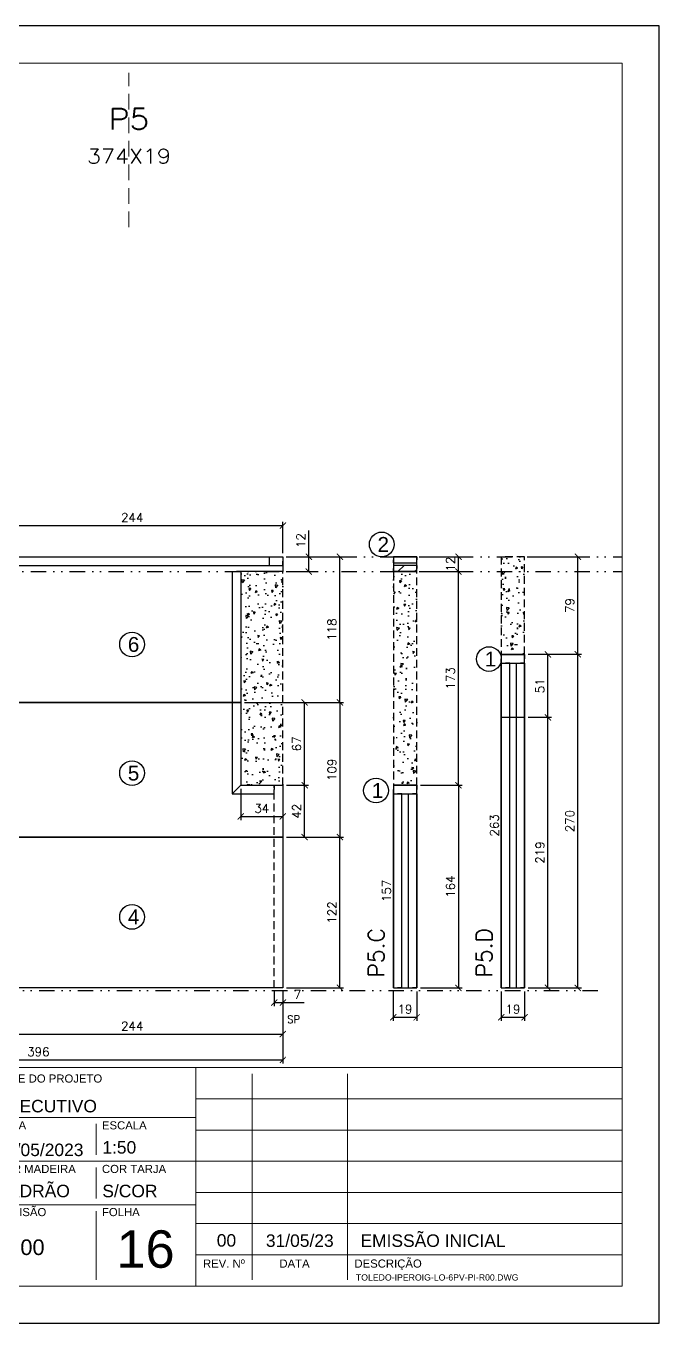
# Model space of a CAD drawing. Extents: x -23436 to 4767, y -4131 to 9755.
# Drawn here: x -19704 to -19191, y 4082 to 5132 of the extents above; entities that cross this region are included whole.
import ezdxf
from ezdxf.enums import TextEntityAlignment as Align

# ---------------------------------------------------------------- set-up
doc = ezdxf.new("R2010")
doc.units = 0
doc.header["$PDMODE"] = 2
doc.header["$PDSIZE"] = 10
doc.linetypes.add('DIVIDE2', pattern=[0.625, 0.25, -0.125, 0, -0.125, 0, -0.125])
doc.linetypes.add('HIDDEN', pattern=[9.525, 6.35, -3.175])
doc.layers.get('0').update_dxf_attribs({"lineweight": 13})
doc.layers.get('Defpoints').update_dxf_attribs({"lineweight": 13})
for name, color, linetype in [('Concreto', 250, 'HIDDEN'), ('Cota', 4, 'Continuous'), ('Cota Sarrafo', 180, 'Continuous'), ('MB Logo', 254, 'Continuous'), ('Nível', 160, 'Continuous'), ('Painéis', 30, 'Continuous'), ('Reaproveitamento', 252, 'Continuous'), ('Romaneio', 10, 'Continuous'), ('Sarr 7x7', 104, 'Continuous'), ('Sarrafo de Pressão', 42, 'HIDDEN'), ('Texto de Titulo', 7, 'Continuous'), ('Texto Qtd Sarr', 242, 'Continuous')]:
    doc.layers.add(name, color=color, linetype=linetype)
for name, color, linetype, lineweight in [('cotas', 4, 'Continuous', 13), ('FOLHA MB', 7, 'Continuous', 13), ('N° FOLHA', 5, 'Continuous', 13), ('Texto Seção', 7, 'Continuous', 15)]:
    doc.layers.add(name, color=color, linetype=linetype, lineweight=lineweight)
doc.layers.add('Laje_Perimetro', color=7, linetype='Continuous', plot=False)
doc.styles.add('ARIAL', font='arial.ttf', dxfattribs={"oblique": 15, "height": 25})
doc.styles.add('MB_C01', font='arial.ttf', dxfattribs={"height": 1.3})
doc.styles.add('MB_C02', font='arial.ttf', dxfattribs={"height": 2})
doc.styles.add('MB_C03', font='arial.ttf', dxfattribs={"height": 2.5})
doc.styles.add('MB_C04', font='arial.ttf', dxfattribs={"height": 6})
doc.styles.add('REGUA-120', font='ROMANS.shx', dxfattribs={"height": 15})
doc.styles.add('ROMANS', font='romans.shx')
doc.dimstyles.new('Cota Paínel', dxfattribs={"dimtxt": 7, "dimasz": 5, "dimexe": 3, "dimexo": 3, "dimgap": 3, "dimtad": 1, "dimdec": 1, "dimzin": 12, "dimdsep": 46, "dimtxsty": 'ROMANS', "dimblk": 'ARCHTICK', "dimcen": 0, "dimclrd": 4, "dimclre": 4, "dimclrt": 1, "dimadec": 1, "dimazin": 3, "dimtfac": 1, "dimtdec": 1, "dimtmove": 0, "dimatfit": 3, "dimldrblk": 'OBLIQUE', "dimfxl": 0, "dimtolj": 1, "dimtzin": 12, "dimarcsym": 0})
doc.dimstyles.new('PAINEL', dxfattribs={"dimtxt": 7, "dimasz": 5, "dimexe": 3, "dimexo": 3, "dimgap": 3, "dimtad": 1, "dimdec": 1, "dimzin": 12, "dimdsep": 46, "dimtxsty": 'ROMANS', "dimblk": 'ARCHTICK', "dimcen": 0, "dimclrd": 4, "dimclre": 4, "dimclrt": 1, "dimadec": 1, "dimazin": 3, "dimtfac": 1, "dimtdec": 1, "dimtmove": 0, "dimatfit": 3, "dimldrblk": 'OBLIQUE', "dimfxl": 0, "dimtolj": 1, "dimtzin": 12, "dimarcsym": 0})
doc.dimstyles.new('projeto2', dxfattribs={"dimtxt": 7, "dimasz": 5, "dimexe": 1.25, "dimexo": 2.5, "dimgap": 2, "dimtad": 1, "dimdec": 1, "dimdsep": 46, "dimtxsty": 'ROMANS', "dimblk": 'OBLIQUE', "dimcen": 10, "dimdle": 1, "dimse1": 1, "dimse2": 1, "dimsd1": 1, "dimsd2": 1, "dimclrd": 256, "dimclre": 256, "dimclrt": 1, "dimadec": 0, "dimazin": 0, "dimtfac": 1, "dimtdec": 1, "dimtmove": 0, "dimatfit": 3, "dimldrblk": 'OBLIQUE', "dimfxl": 0, "dimlwd": -1, "dimlwe": -1, "dimarcsym": 0})

# ---------------------------------------------------------------- blocks, each defined once
blk = doc.blocks.new('A$C169d8357')
at = {"layer": 'FOLHA MB', "color": 1}
for p, q in [((1109.8, 356.7), (70, 356.7)), ((1109.8, 356.7), (1109.8, 179.9)), ((1455, 356.7), (1109.8, 356.7)), ((1155.3, 185), (1155.3, 351.7)), ((1232.6, 351.7), (1232.6, 185)), ((1455, 331.5), (1109.8, 331.5)), ((1109.8, 316.3), (948.2, 316.3)), ((1029, 311.3), (1029, 286)), ((1455, 306.2), (1109.8, 306.2)), ((1109.8, 281), (948.2, 281)), ((1029, 275.9), (1029, 250.7)), ((1455, 281), (1109.8, 281)), ((1455, 255.7), (1109.8, 255.7)), ((1109.8, 245.6), (948.2, 245.6)), ((1029, 240.6), (1029, 185)), ((1455, 230.4), (1109.8, 230.4)), ((1455, 205.2), (1109.8, 205.2))]:
    blk.add_line(p, q, dxfattribs=at)
for points in [[(0, 1199.9), (0, 149.9), (1485, 149.9), (1485, 1199.9)], [(70, 1169.9), (70, 179.9), (1455, 179.9), (1455, 1169.9)]]:
    blk.add_lwpolyline(points, close=True, dxfattribs=at)
at = {"layer": 'FOLHA MB', "color": 6, "style": 'MB_C01'}
for s, height, p in [('FASE DO PROJETO', 6.566, (947.8, 344.6)), ('DATA', 6.57, (947.8, 306.7)), ('ESCALA', 6.57, (1033.7, 306.7)), ('COR MADEIRA', 6.566, (947.8, 271.4)), ('COR TARJA', 6.57, (1033.7, 271.4)), ('REVISÃO', 6.57, (947.8, 236.5)), ('FOLHA', 6.57, (1033.7, 236.5))]:
    blk.add_text(s, height=height, dxfattribs=at).set_placement(p)
at = {"layer": 'FOLHA MB', "color": 5}
for s, height, style, p in [('EXECUTIVO', 10.1, 'MB_C02', (948.1, 320.5)), ('31/05/2023', 10.1, 'MB_C02', (948.1, 285.1)), ('1:50', 10.1, 'MB_C02', (1034, 287.1)), ('PADRÃO', 10.1, 'MB_C02', (948.1, 251.8)), ('S/COR', 10.1, 'MB_C02', (1034, 251.8)), ('00', 10.1, 'MB_C02', (1126.7, 211.8)), ('31/05/23', 10.1, 'MB_C02', (1166.5, 211.6)), ('EMISSÃO INICIAL', 10.102, 'MB_C02', (1243.1, 211.6)), ('00', 12.63, 'MB_C03', (967.6, 205))]:
    blk.add_text(s, height=height, dxfattribs=dict(at, style=style)).set_placement(p)
at = {"layer": 'FOLHA MB', "color": 6, "style": 'MB_C01'}
for s, p in [('REV. Nº', (1132.5, 198.1)), ('DATA', (1189.7, 198.1)), ('DESCRIÇÃO', (1265.5, 198.1))]:
    blk.add_text(s, height=6.57, dxfattribs=at).set_placement(p, align=Align.MIDDLE_CENTER)
at = {"layer": 'FOLHA MB', "insert": (1239.4, 189.4), "char_height": 5.051, "width": 210.818, "attachment_point": 1, "style": 'MB_C04'}
blk.add_mtext('TOLEDO-IPEROIG-LO-6PV-PI-R00.DWG', dxfattribs=at)
blk = doc.blocks.new('titulo1')
at = {"layer": 'Defpoints', "color": 252, "linetype": 'HIDDEN', "ltscale": 2}
blk.add_line((0, 0), (0, 125), dxfattribs=at)
at = {"layer": 'Defpoints', "style": 'ROMANS', "oblique": 15}
blk.add_attdef('FOLHA', text='', height=10, dxfattribs=at).set_placement((0, 15.6), align=Align.MIDDLE_CENTER)
at = {"layer": 'Texto Qtd Sarr', "color": 3, "style": 'ROMANS', "oblique": 15}
for tag, height, p in [('TITULO', 17, (0, 71.4)), ('SEÇÃO', 12, (0, 41.5))]:
    blk.add_attdef(tag, text='', height=height, dxfattribs=at).set_placement(p, align=Align.MIDDLE_CENTER)
blk = doc.blocks.new('_ArchTick')
at = {"color": 0, "linetype": 'ByBlock', "const_width": 0.15}
blk.add_lwpolyline([(-0.5, -0.5), (0.5, 0.5)], dxfattribs=at)
blk = doc.blocks.new('*D1761')
at = {"layer": 'Cota', "color": 4, "lineweight": -2, "transparency": 16777216}
for p, q in [((-19740.2, 4350.6), (-19740.2, 4313.1)), ((-19496.2, 4350.6), (-19496.2, 4313.1)), ((-19740.2, 4316.1), (-19496.2, 4316.1))]:
    blk.add_line(p, q, dxfattribs=at)
at = {"layer": 'Defpoints', "color": 0, "transparency": 16777216}
for p in [(-19740.2, 4353.6), (-19496.2, 4353.6), (-19496.2, 4316.1)]:
    blk.add_point(p, dxfattribs=at)
at = {"layer": 'Cota', "color": 4, "lineweight": -2, "transparency": 16777216, "xscale": 5, "yscale": 5, "zscale": 5, "rotation": 180}
blk.add_blockref('_ArchTick', (-19740.2, 4316.1), dxfattribs=at)
at = {"layer": 'Cota', "color": 4, "lineweight": -2, "transparency": 16777216, "xscale": 5, "yscale": 5, "zscale": 5}
blk.add_blockref('_ArchTick', (-19496.2, 4316.1), dxfattribs=at)
at = {"layer": 'Cota', "color": 1, "transparency": 16777216, "insert": (-19618.2, 4322.6), "char_height": 7, "attachment_point": 5, "style": 'ROMANS'}
blk.add_mtext('\\A1;244', dxfattribs=at)
blk = doc.blocks.new('_OBLIQUE')
at = {"color": 0, "linetype": 'ByBlock', "lineweight": -2}
for p, q in [((0, 0), (-1, 0)), ((-0.5, -0.5), (0.5, 0.5))]:
    blk.add_line(p, q, dxfattribs=at)
blk = doc.blocks.new('*D1762')
at = {"layer": 'Cota', "color": 4, "lineweight": -2, "transparency": 16777216}
for p, q in [((-19493.2, 4475.6), (-19446.9, 4475.6)), ((-19449.9, 4353.6), (-19449.9, 4475.6)), ((-19493.2, 4353.6), (-19446.9, 4353.6))]:
    blk.add_line(p, q, dxfattribs=at)
at = {"layer": 'Defpoints', "color": 0, "transparency": 16777216}
for p in [(-19496.2, 4475.6), (-19449.9, 4475.6), (-19496.2, 4353.6)]:
    blk.add_point(p, dxfattribs=at)
at = {"layer": 'Cota', "color": 4, "lineweight": -2, "transparency": 16777216, "xscale": 5, "yscale": 5, "zscale": 5}
for p, rotation in [((-19449.9, 4475.6), 90), ((-19449.9, 4353.6), 270)]:
    blk.add_blockref('_ArchTick', p, dxfattribs=dict(at, rotation=rotation))
at = {"layer": 'Cota', "color": 1, "transparency": 16777216, "insert": (-19456.4, 4414.6), "char_height": 7, "attachment_point": 5, "rotation": 90, "style": 'ROMANS'}
blk.add_mtext('\\A1;122', dxfattribs=at)
blk = doc.blocks.new('*D1764')
at = {"layer": 'Cota', "color": 4, "lineweight": -2, "transparency": 16777216}
for p, q in [((-19892.2, 4350.6), (-19892.2, 4292.3)), ((-19496.2, 4350.6), (-19496.2, 4292.3)), ((-19892.2, 4295.3), (-19496.2, 4295.3))]:
    blk.add_line(p, q, dxfattribs=at)
at = {"layer": 'Defpoints', "color": 0, "transparency": 16777216}
for p in [(-19892.2, 4353.6), (-19496.2, 4353.6), (-19496.2, 4295.3)]:
    blk.add_point(p, dxfattribs=at)
at = {"layer": 'Cota', "color": 4, "lineweight": -2, "transparency": 16777216, "xscale": 5, "yscale": 5, "zscale": 5, "rotation": 180}
blk.add_blockref('_ArchTick', (-19892.2, 4295.3), dxfattribs=at)
at = {"layer": 'Cota', "color": 4, "lineweight": -2, "transparency": 16777216, "xscale": 5, "yscale": 5, "zscale": 5}
blk.add_blockref('_ArchTick', (-19496.2, 4295.3), dxfattribs=at)
at = {"layer": 'Cota', "color": 1, "transparency": 16777216, "insert": (-19694.2, 4301.8), "char_height": 7, "attachment_point": 5, "style": 'ROMANS'}
blk.add_mtext('\\A1;396', dxfattribs=at)
blk = doc.blocks.new('*D1765')
at = {"layer": 'Cota', "color": 4, "lineweight": -2, "transparency": 16777216}
for p, q in [((-19297.3, 4572.6), (-19278.4, 4572.6)), ((-19281.4, 4353.6), (-19281.4, 4572.6)), ((-19297.3, 4353.6), (-19278.4, 4353.6))]:
    blk.add_line(p, q, dxfattribs=at)
at = {"layer": 'Defpoints', "color": 0, "transparency": 16777216}
for p in [(-19300.3, 4572.6), (-19281.4, 4572.6), (-19300.3, 4353.6)]:
    blk.add_point(p, dxfattribs=at)
at = {"layer": 'Cota', "color": 4, "lineweight": -2, "transparency": 16777216, "xscale": 5, "yscale": 5, "zscale": 5}
for p, rotation in [((-19281.4, 4572.6), 90), ((-19281.4, 4353.6), 270)]:
    blk.add_blockref('_ArchTick', p, dxfattribs=dict(at, rotation=rotation))
at = {"layer": 'Cota', "color": 1, "transparency": 16777216, "insert": (-19287.9, 4463.1), "char_height": 7, "attachment_point": 5, "rotation": 90, "style": 'ROMANS'}
blk.add_mtext('\\A1;219', dxfattribs=at)
blk = doc.blocks.new('*D1766')
at = {"layer": 'Cota', "color": 4, "lineweight": -2, "transparency": 16777216}
for p, q in [((-19297.3, 4623.6), (-19278.4, 4623.6)), ((-19281.4, 4572.6), (-19281.4, 4623.6)), ((-19297.3, 4572.6), (-19278.4, 4572.6))]:
    blk.add_line(p, q, dxfattribs=at)
at = {"layer": 'Defpoints', "color": 0, "transparency": 16777216}
for p in [(-19300.3, 4623.6), (-19281.4, 4623.6), (-19300.3, 4572.6)]:
    blk.add_point(p, dxfattribs=at)
at = {"layer": 'Cota', "color": 4, "lineweight": -2, "transparency": 16777216, "xscale": 5, "yscale": 5, "zscale": 5}
for p, rotation in [((-19281.4, 4623.6), 90), ((-19281.4, 4572.6), 270)]:
    blk.add_blockref('_ArchTick', p, dxfattribs=dict(at, rotation=rotation))
at = {"layer": 'Cota', "color": 1, "transparency": 16777216, "insert": (-19287.9, 4598.1), "char_height": 7, "attachment_point": 5, "rotation": 90, "style": 'ROMANS'}
blk.add_mtext('\\A1;51', dxfattribs=at)
blk = doc.blocks.new('*D1767')
at = {"layer": 'Cota', "color": 4, "lineweight": -2, "transparency": 16777216}
for p, q in [((-19297.3, 4702.6), (-19254.2, 4702.6)), ((-19257.2, 4623.6), (-19257.2, 4702.6)), ((-19297.3, 4623.6), (-19254.2, 4623.6))]:
    blk.add_line(p, q, dxfattribs=at)
at = {"layer": 'Defpoints', "color": 0, "transparency": 16777216}
for p in [(-19300.3, 4702.6), (-19257.2, 4702.6), (-19300.3, 4623.6)]:
    blk.add_point(p, dxfattribs=at)
at = {"layer": 'Cota', "color": 4, "lineweight": -2, "transparency": 16777216, "xscale": 5, "yscale": 5, "zscale": 5}
for p, rotation in [((-19257.2, 4702.6), 90), ((-19257.2, 4623.6), 270)]:
    blk.add_blockref('_ArchTick', p, dxfattribs=dict(at, rotation=rotation))
at = {"layer": 'Cota', "color": 1, "transparency": 16777216, "insert": (-19263.7, 4663.1), "char_height": 7, "attachment_point": 5, "rotation": 90, "style": 'ROMANS'}
blk.add_mtext('\\A1;79', dxfattribs=at)
blk = doc.blocks.new('*D1768')
at = {"layer": 'Cota', "color": 4, "lineweight": -2, "transparency": 16777216}
for p, q in [((-19384.7, 4690.6), (-19350.9, 4690.6)), ((-19353.9, 4517.6), (-19353.9, 4690.6)), ((-19384.7, 4517.6), (-19350.9, 4517.6))]:
    blk.add_line(p, q, dxfattribs=at)
at = {"layer": 'Defpoints', "color": 0, "transparency": 16777216}
for p in [(-19387.7, 4690.6), (-19353.9, 4690.6), (-19387.7, 4517.6)]:
    blk.add_point(p, dxfattribs=at)
at = {"layer": 'Cota', "color": 4, "lineweight": -2, "transparency": 16777216, "xscale": 5, "yscale": 5, "zscale": 5}
for p, rotation in [((-19353.9, 4690.6), 90), ((-19353.9, 4517.6), 270)]:
    blk.add_blockref('_ArchTick', p, dxfattribs=dict(at, rotation=rotation))
at = {"layer": 'Cota', "color": 1, "transparency": 16777216, "insert": (-19360.4, 4604.1), "char_height": 7, "attachment_point": 5, "rotation": 90, "style": 'ROMANS'}
blk.add_mtext('\\A1;173', dxfattribs=at)
blk = doc.blocks.new('*D1769')
at = {"layer": 'Cota', "color": 4, "lineweight": -2, "transparency": 16777216}
for p, q in [((-19384.7, 4517.6), (-19350.9, 4517.6)), ((-19353.9, 4517.6), (-19353.9, 4353.6)), ((-19384.7, 4353.6), (-19350.9, 4353.6))]:
    blk.add_line(p, q, dxfattribs=at)
at = {"layer": 'Defpoints', "color": 0, "transparency": 16777216}
for p in [(-19387.7, 4517.6), (-19387.7, 4353.6), (-19353.9, 4353.6)]:
    blk.add_point(p, dxfattribs=at)
at = {"layer": 'Cota', "color": 4, "lineweight": -2, "transparency": 16777216, "xscale": 5, "yscale": 5, "zscale": 5}
for p, rotation in [((-19353.9, 4517.6), 90), ((-19353.9, 4353.6), 270)]:
    blk.add_blockref('_ArchTick', p, dxfattribs=dict(at, rotation=rotation))
at = {"layer": 'Cota', "color": 1, "transparency": 16777216, "insert": (-19360.4, 4435.6), "char_height": 7, "attachment_point": 5, "rotation": 90, "style": 'ROMANS'}
blk.add_mtext('\\A1;164', dxfattribs=at)
blk = doc.blocks.new('*D1772')
at = {"layer": 'Cota', "color": 4, "lineweight": -2, "transparency": 16777216}
for p, q in [((-19503.2, 4350.6), (-19503.2, 4338.7)), ((-19496.2, 4350.6), (-19496.2, 4338.7)), ((-19503.2, 4341.7), (-19496.2, 4341.7)), ((-19496.2, 4341.7), (-19479, 4341.7))]:
    blk.add_line(p, q, dxfattribs=at)
at = {"layer": 'Defpoints', "color": 0, "transparency": 16777216}
for p in [(-19503.2, 4353.6), (-19496.2, 4353.6), (-19496.2, 4341.7)]:
    blk.add_point(p, dxfattribs=at)
at = {"layer": 'Cota', "color": 4, "lineweight": -2, "transparency": 16777216, "xscale": 5, "yscale": 5, "zscale": 5, "rotation": 180}
blk.add_blockref('_ArchTick', (-19503.2, 4341.7), dxfattribs=at)
at = {"layer": 'Cota', "color": 4, "lineweight": -2, "transparency": 16777216, "xscale": 5, "yscale": 5, "zscale": 5}
blk.add_blockref('_ArchTick', (-19496.2, 4341.7), dxfattribs=at)
at = {"layer": 'Cota', "color": 1, "transparency": 16777216, "insert": (-19484.3, 4348.2), "char_height": 7, "attachment_point": 5, "style": 'ROMANS'}
blk.add_mtext('\\A1;7', dxfattribs=at)
blk = doc.blocks.new('*D1774')
at = {"layer": 'Defpoints', "color": 0, "transparency": 16777216}
for p in [(-19406.7, 4510.6), (-19406.7, 4353.6), (-19406.7, 4353.6)]:
    blk.add_point(p, dxfattribs=at)
at = {"layer": 'Cota Sarrafo', "color": 1, "transparency": 16777216, "insert": (-19412.2, 4432.1), "char_height": 7, "attachment_point": 5, "rotation": 90, "style": 'ROMANS'}
blk.add_mtext('157', dxfattribs=at)
blk = doc.blocks.new('*D1775')
at = {"layer": 'Defpoints', "color": 0, "transparency": 16777216}
for p in [(-19319.3, 4616.6), (-19319.3, 4616.6), (-19319.3, 4353.6)]:
    blk.add_point(p, dxfattribs=at)
at = {"layer": 'Cota Sarrafo', "color": 1, "transparency": 16777216, "insert": (-19324.8, 4485.1), "char_height": 7, "attachment_point": 5, "rotation": 90, "style": 'ROMANS'}
blk.add_mtext('263', dxfattribs=at)
blk = doc.blocks.new('*D1776')
at = {"layer": 'Cota', "color": 4, "lineweight": -2, "transparency": 16777216}
for p, q in [((-19406.7, 4350.6), (-19406.7, 4326.8)), ((-19387.7, 4350.6), (-19387.7, 4326.8)), ((-19406.7, 4329.8), (-19387.7, 4329.8))]:
    blk.add_line(p, q, dxfattribs=at)
at = {"layer": 'Defpoints', "color": 0, "transparency": 16777216}
for p in [(-19406.7, 4353.6), (-19387.7, 4353.6), (-19387.7, 4329.8)]:
    blk.add_point(p, dxfattribs=at)
at = {"layer": 'Cota', "color": 4, "lineweight": -2, "transparency": 16777216, "xscale": 5, "yscale": 5, "zscale": 5, "rotation": 180}
blk.add_blockref('_ArchTick', (-19406.7, 4329.8), dxfattribs=at)
at = {"layer": 'Cota', "color": 4, "lineweight": -2, "transparency": 16777216, "xscale": 5, "yscale": 5, "zscale": 5}
blk.add_blockref('_ArchTick', (-19387.7, 4329.8), dxfattribs=at)
at = {"layer": 'Cota', "color": 1, "transparency": 16777216, "insert": (-19397.2, 4336.3), "char_height": 7, "attachment_point": 5, "style": 'ROMANS'}
blk.add_mtext('\\A1;19', dxfattribs=at)
blk = doc.blocks.new('*D1777')
at = {"layer": 'Cota', "color": 4, "lineweight": -2, "transparency": 16777216}
for p, q in [((-19319.3, 4350.6), (-19319.3, 4326.8)), ((-19300.3, 4350.6), (-19300.3, 4326.8)), ((-19319.3, 4329.8), (-19300.3, 4329.8))]:
    blk.add_line(p, q, dxfattribs=at)
at = {"layer": 'Defpoints', "color": 0, "transparency": 16777216}
for p in [(-19319.3, 4353.6), (-19300.3, 4353.6), (-19300.3, 4329.8)]:
    blk.add_point(p, dxfattribs=at)
at = {"layer": 'Cota', "color": 4, "lineweight": -2, "transparency": 16777216, "xscale": 5, "yscale": 5, "zscale": 5, "rotation": 180}
blk.add_blockref('_ArchTick', (-19319.3, 4329.8), dxfattribs=at)
at = {"layer": 'Cota', "color": 4, "lineweight": -2, "transparency": 16777216, "xscale": 5, "yscale": 5, "zscale": 5}
blk.add_blockref('_ArchTick', (-19300.3, 4329.8), dxfattribs=at)
at = {"layer": 'Cota', "color": 1, "transparency": 16777216, "insert": (-19309.8, 4336.3), "char_height": 7, "attachment_point": 5, "style": 'ROMANS'}
blk.add_mtext('\\A1;19', dxfattribs=at)
blk = doc.blocks.new('*D1780')
at = {"layer": 'Cota', "color": 4, "lineweight": -2, "transparency": 16777216}
for p, q in [((-19384.7, 4702.6), (-19350.9, 4702.6)), ((-19353.9, 4690.6), (-19353.9, 4702.6)), ((-19384.7, 4690.6), (-19350.9, 4690.6))]:
    blk.add_line(p, q, dxfattribs=at)
at = {"layer": 'Defpoints', "color": 0, "transparency": 16777216}
for p in [(-19387.7, 4702.6), (-19353.9, 4702.6), (-19387.7, 4690.6)]:
    blk.add_point(p, dxfattribs=at)
at = {"layer": 'Cota', "color": 4, "lineweight": -2, "transparency": 16777216, "xscale": 5, "yscale": 5, "zscale": 5}
for p, rotation in [((-19353.9, 4702.6), 90), ((-19353.9, 4690.6), 270)]:
    blk.add_blockref('_ArchTick', p, dxfattribs=dict(at, rotation=rotation))
at = {"layer": 'Cota', "color": 1, "transparency": 16777216, "insert": (-19360.4, 4696.6), "char_height": 7, "attachment_point": 5, "rotation": 90, "style": 'ROMANS'}
blk.add_mtext('\\A1;12', dxfattribs=at)
blk = doc.blocks.new('*D1781')
at = {"layer": 'Cota', "color": 4, "lineweight": -2, "transparency": 16777216}
for p, q in [((-19493.2, 4517.6), (-19475.5, 4517.6)), ((-19478.5, 4475.6), (-19478.5, 4517.6)), ((-19493.2, 4475.6), (-19475.5, 4475.6))]:
    blk.add_line(p, q, dxfattribs=at)
at = {"layer": 'Defpoints', "color": 0, "transparency": 16777216}
for p in [(-19496.2, 4517.6), (-19478.5, 4517.6), (-19496.2, 4475.6)]:
    blk.add_point(p, dxfattribs=at)
at = {"layer": 'Cota', "color": 4, "lineweight": -2, "transparency": 16777216, "xscale": 5, "yscale": 5, "zscale": 5}
for p, rotation in [((-19478.5, 4517.6), 90), ((-19478.5, 4475.6), 270)]:
    blk.add_blockref('_ArchTick', p, dxfattribs=dict(at, rotation=rotation))
at = {"layer": 'Cota', "color": 1, "transparency": 16777216, "insert": (-19485, 4496.6), "char_height": 7, "attachment_point": 5, "rotation": 90, "style": 'ROMANS'}
blk.add_mtext('\\A1;42', dxfattribs=at)
blk = doc.blocks.new('*D1782')
at = {"layer": 'Cota', "color": 4, "lineweight": -2, "transparency": 16777216}
for p, q in [((-19297.3, 4623.6), (-19254.2, 4623.6)), ((-19257.2, 4353.6), (-19257.2, 4623.6)), ((-19297.3, 4353.6), (-19254.2, 4353.6))]:
    blk.add_line(p, q, dxfattribs=at)
at = {"layer": 'Defpoints', "color": 0, "transparency": 16777216}
for p in [(-19300.3, 4623.6), (-19257.2, 4623.6), (-19300.3, 4353.6)]:
    blk.add_point(p, dxfattribs=at)
at = {"layer": 'Cota', "color": 4, "lineweight": -2, "transparency": 16777216, "xscale": 5, "yscale": 5, "zscale": 5}
for p, rotation in [((-19257.2, 4623.6), 90), ((-19257.2, 4353.6), 270)]:
    blk.add_blockref('_ArchTick', p, dxfattribs=dict(at, rotation=rotation))
at = {"layer": 'Cota', "color": 1, "transparency": 16777216, "insert": (-19263.7, 4488.6), "char_height": 7, "attachment_point": 5, "rotation": 90, "style": 'ROMANS'}
blk.add_mtext('\\A1;270', dxfattribs=at)
blk = doc.blocks.new('*D1053')
at = {"layer": 'Cota', "color": 4, "lineweight": -2, "transparency": 16777216}
for p, q in [((-19530.2, 4514.6), (-19530.2, 4489.4)), ((-19496.2, 4514.6), (-19496.2, 4489.4)), ((-19530.2, 4492.4), (-19496.2, 4492.4))]:
    blk.add_line(p, q, dxfattribs=at)
at = {"layer": 'Defpoints', "color": 0, "transparency": 16777216}
for p in [(-19530.2, 4517.6), (-19496.2, 4517.6), (-19496.2, 4492.4)]:
    blk.add_point(p, dxfattribs=at)
at = {"layer": 'Cota', "color": 4, "lineweight": -2, "transparency": 16777216, "xscale": 5, "yscale": 5, "zscale": 5, "rotation": 180}
blk.add_blockref('_ArchTick', (-19530.2, 4492.4), dxfattribs=at)
at = {"layer": 'Cota', "color": 4, "lineweight": -2, "transparency": 16777216, "xscale": 5, "yscale": 5, "zscale": 5}
blk.add_blockref('_ArchTick', (-19496.2, 4492.4), dxfattribs=at)
at = {"layer": 'Cota', "color": 1, "transparency": 16777216, "insert": (-19513.2, 4498.9), "char_height": 7, "attachment_point": 5, "style": 'ROMANS'}
blk.add_mtext('\\A1;34', dxfattribs=at)
blk = doc.blocks.new('*D1054')
at = {"layer": 'Cota', "color": 4, "lineweight": -2, "transparency": 16777216}
for p, q in [((-19527.2, 4584.6), (-19475.5, 4584.6)), ((-19478.5, 4517.6), (-19478.5, 4584.6)), ((-19493.2, 4517.6), (-19475.5, 4517.6))]:
    blk.add_line(p, q, dxfattribs=at)
at = {"layer": 'Defpoints', "color": 0, "transparency": 16777216}
for p in [(-19530.2, 4584.6), (-19478.5, 4584.6), (-19496.2, 4517.6)]:
    blk.add_point(p, dxfattribs=at)
at = {"layer": 'Cota', "color": 4, "lineweight": -2, "transparency": 16777216, "xscale": 5, "yscale": 5, "zscale": 5}
for p, rotation in [((-19478.5, 4584.6), 90), ((-19478.5, 4517.6), 270)]:
    blk.add_blockref('_ArchTick', p, dxfattribs=dict(at, rotation=rotation))
at = {"layer": 'Cota', "color": 1, "transparency": 16777216, "insert": (-19485, 4551.1), "char_height": 7, "attachment_point": 5, "rotation": 90, "style": 'ROMANS'}
blk.add_mtext('\\A1;67', dxfattribs=at)
blk = doc.blocks.new('*D1055')
at = {"layer": 'Cota', "color": 4, "lineweight": -2, "transparency": 16777216}
for p, q in [((-19527.2, 4584.6), (-19446.9, 4584.6)), ((-19449.9, 4584.6), (-19449.9, 4475.6)), ((-19493.2, 4475.6), (-19446.9, 4475.6))]:
    blk.add_line(p, q, dxfattribs=at)
at = {"layer": 'Defpoints', "color": 0, "transparency": 16777216}
for p in [(-19530.2, 4584.6), (-19496.2, 4475.6), (-19449.9, 4475.6)]:
    blk.add_point(p, dxfattribs=at)
at = {"layer": 'Cota', "color": 4, "lineweight": -2, "transparency": 16777216, "xscale": 5, "yscale": 5, "zscale": 5}
for p, rotation in [((-19449.9, 4584.6), 90), ((-19449.9, 4475.6), 270)]:
    blk.add_blockref('_ArchTick', p, dxfattribs=dict(at, rotation=rotation))
at = {"layer": 'Cota', "color": 1, "transparency": 16777216, "insert": (-19456.4, 4530.1), "char_height": 7, "attachment_point": 5, "rotation": 90, "style": 'ROMANS'}
blk.add_mtext('\\A1;109', dxfattribs=at)
blk = doc.blocks.new('*D1056')
at = {"layer": 'Cota', "color": 4, "lineweight": -2, "transparency": 16777216}
for p, q in [((-19740.2, 4705.6), (-19740.2, 4730.8)), ((-19740.2, 4727.8), (-19496.2, 4727.8)), ((-19496.2, 4705.6), (-19496.2, 4730.8))]:
    blk.add_line(p, q, dxfattribs=at)
at = {"layer": 'Defpoints', "color": 0, "transparency": 16777216}
for p in [(-19496.2, 4727.8), (-19740.2, 4702.6), (-19496.2, 4702.6)]:
    blk.add_point(p, dxfattribs=at)
at = {"layer": 'Cota', "color": 4, "lineweight": -2, "transparency": 16777216, "xscale": 5, "yscale": 5, "zscale": 5, "rotation": 180}
blk.add_blockref('_ArchTick', (-19740.2, 4727.8), dxfattribs=at)
at = {"layer": 'Cota', "color": 4, "lineweight": -2, "transparency": 16777216, "xscale": 5, "yscale": 5, "zscale": 5}
blk.add_blockref('_ArchTick', (-19496.2, 4727.8), dxfattribs=at)
at = {"layer": 'Cota', "color": 1, "transparency": 16777216, "insert": (-19618.2, 4734.3), "char_height": 7, "attachment_point": 5, "style": 'ROMANS'}
blk.add_mtext('\\A1;244', dxfattribs=at)
blk = doc.blocks.new('*D1061')
at = {"layer": 'Cota', "color": 4, "lineweight": -2, "transparency": 16777216}
for p, q in [((-19493.2, 4702.6), (-19446.9, 4702.6)), ((-19449.9, 4584.6), (-19449.9, 4702.6)), ((-19527.2, 4584.6), (-19446.9, 4584.6))]:
    blk.add_line(p, q, dxfattribs=at)
at = {"layer": 'Defpoints', "color": 0, "transparency": 16777216}
for p in [(-19496.2, 4702.6), (-19449.9, 4702.6), (-19530.2, 4584.6)]:
    blk.add_point(p, dxfattribs=at)
at = {"layer": 'Cota', "color": 4, "lineweight": -2, "transparency": 16777216, "xscale": 5, "yscale": 5, "zscale": 5}
for p, rotation in [((-19449.9, 4702.6), 90), ((-19449.9, 4584.6), 270)]:
    blk.add_blockref('_ArchTick', p, dxfattribs=dict(at, rotation=rotation))
at = {"layer": 'Cota', "color": 1, "transparency": 16777216, "insert": (-19456.4, 4643.6), "char_height": 7, "attachment_point": 5, "rotation": 90, "style": 'ROMANS'}
blk.add_mtext('\\A1;118', dxfattribs=at)
blk = doc.blocks.new('*D1062')
at = {"layer": 'Cota', "color": 4, "lineweight": -2, "transparency": 16777216}
for p, q in [((-19475.1, 4702.6), (-19475.1, 4723.9)), ((-19493.2, 4702.6), (-19472.1, 4702.6)), ((-19475.1, 4690.6), (-19475.1, 4702.6)), ((-19493.2, 4690.6), (-19472.1, 4690.6))]:
    blk.add_line(p, q, dxfattribs=at)
at = {"layer": 'Defpoints', "color": 0, "transparency": 16777216}
for p in [(-19496.2, 4702.6), (-19475.1, 4702.6), (-19496.2, 4690.6)]:
    blk.add_point(p, dxfattribs=at)
at = {"layer": 'Cota', "color": 4, "lineweight": -2, "transparency": 16777216, "xscale": 5, "yscale": 5, "zscale": 5}
for p, rotation in [((-19475.1, 4702.6), 90), ((-19475.1, 4690.6), 270)]:
    blk.add_blockref('_ArchTick', p, dxfattribs=dict(at, rotation=rotation))
at = {"layer": 'Cota', "color": 1, "transparency": 16777216, "insert": (-19481.6, 4715.7), "char_height": 7, "attachment_point": 5, "rotation": 90, "style": 'ROMANS'}
blk.add_mtext('\\A1;12', dxfattribs=at)

msp = doc.modelspace()

# ---------------------------------------------------------------- hatches: boundary and pattern name
at = {"layer": 'Concreto'}
h = msp.add_hatch(dxfattribs=at)
h.set_pattern_fill('AR-CONC', color=256, scale=0.1, angle=180)
h.set_pattern_definition([(230, (-3170.02, -2300), (-18.218467, 1.593909), [1.905, -20.955]), (175, (-3170.02, -2300), (3.524342, -19.105685), [1.524, -16.764058]), (280.45144, (-3171.539, -2299.867), (-14.694125, -17.511775), [1.619, -17.809024]), (226.1842, (-3170.02, -2305.08), (-27.107904, 4.204233), [2.8575, -31.4325]), (276.63556, (-3172.28, -2304.73), (-23.740413, -24.742612), [2.428502, -26.71356]), (171.18415, (-3170.02, -2305.08), (-23.740413, -24.742612), [2.285997, -25.145973]), (201, (-3172.56, -2303.81), (-15.161439, 10.22652), [1.905, -20.955]), (146, (-3172.56, -2303.81), (-6.180203, -18.418797), [1.524, -16.764]), (251.45145, (-3173.824, -2302.958), (-21.341642, -8.192277), [1.619, -17.808994]), (217.5, (-3170.0204, -2300), (-0.3088603, -8.455504), [0, -16.5608, 0, -17.018, 0, -16.8275]), (187.5, (-3170.02, -2300), (-6.6819663, -10.0180575), [0, -9.7028, 0, -16.1798, 0, -6.4135]), (147.5, (-3164.356, -2300), (-13.5590595, 0.5728744), [0, -6.35, 0, -19.812, 0, -26.289]), (137.5, (-3161.816, -2300), (-14.812918, -2.542649), [0, -8.255, 0, -13.1572, 0, -18.669])])
h.paths.add_polyline_path([(-19319.269, 4623.55), (-19300.269, 4623.55), (-19300.269, 4702.55), (-19319.269, 4702.55)])
h = msp.add_hatch(dxfattribs=at)
h.set_pattern_fill('AR-CONC', color=256, scale=0.1, angle=180)
h.set_pattern_definition([(230, (-3350.574, -2339.665), (-18.218467, 1.593909), [1.905, -20.955]), (175, (-3350.574, -2339.665), (3.524342, -19.105685), [1.524, -16.764058]), (280.45144, (-3352.092, -2339.532), (-14.694125, -17.511775), [1.619, -17.809024]), (226.1842, (-3350.574, -2344.745), (-27.107904, 4.204233), [2.8575, -31.4325]), (276.63556, (-3352.833, -2344.395), (-23.740413, -24.742612), [2.428502, -26.71356]), (171.18415, (-3350.574, -2344.745), (-23.740413, -24.742612), [2.285997, -25.145973]), (201, (-3353.114, -2343.475), (-15.161439, 10.22652), [1.905, -20.955]), (146, (-3353.114, -2343.475), (-6.180203, -18.418797), [1.524, -16.764]), (251.45145, (-3354.377, -2342.623), (-21.341642, -8.192277), [1.619, -17.808994]), (217.5, (-3350.5735, -2339.665), (-0.3088603, -8.455504), [0, -16.5608, 0, -17.018, 0, -16.8275]), (187.5, (-3350.5735, -2339.665), (-6.6819663, -10.0180575), [0, -9.7028, 0, -16.1798, 0, -6.4135]), (147.5, (-3344.909, -2339.665), (-13.5590595, 0.5728744), [0, -6.35, 0, -19.812, 0, -26.289]), (137.5, (-3342.369, -2339.665), (-14.812918, -2.542649), [0, -8.255, 0, -13.1572, 0, -18.669])])
h.paths.add_polyline_path([(-19496.157, 4584.55), (-19530.157, 4584.55), (-19530.157, 4690.55), (-19496.157, 4690.55)])
h = msp.add_hatch(dxfattribs=at)
h.set_pattern_fill('AR-CONC', color=256, scale=0.1, angle=180)
h.set_pattern_definition([(230, (-3180.926, -2300), (-18.218467, 1.593909), [1.905, -20.955]), (175, (-3180.926, -2300), (3.524342, -19.105685), [1.524, -16.764058]), (280.45144, (-3182.444, -2299.867), (-14.694125, -17.511775), [1.619, -17.809024]), (226.1842, (-3180.926, -2305.08), (-27.107904, 4.204233), [2.8575, -31.4325]), (276.63556, (-3183.185, -2304.73), (-23.740413, -24.742612), [2.428502, -26.71356]), (171.18415, (-3180.926, -2305.08), (-23.740413, -24.742612), [2.285997, -25.145973]), (201, (-3183.466, -2303.81), (-15.161439, 10.22652), [1.905, -20.955]), (146, (-3183.466, -2303.81), (-6.180203, -18.418797), [1.524, -16.764]), (251.45145, (-3184.73, -2302.958), (-21.341642, -8.192277), [1.619, -17.808994]), (217.5, (-3180.926, -2300), (-0.3088603, -8.455504), [0, -16.5608, 0, -17.018, 0, -16.8275]), (187.5, (-3180.926, -2300), (-6.6819663, -10.0180575), [0, -9.7028, 0, -16.1798, 0, -6.4135]), (147.5, (-3175.2615, -2300), (-13.5590595, 0.5728744), [0, -6.35, 0, -19.812, 0, -26.289]), (137.5, (-3172.722, -2300), (-14.812918, -2.542649), [0, -8.255, 0, -13.1572, 0, -18.669])])
h.paths.add_polyline_path([(-19406.651, 4517.55), (-19387.651, 4517.55), (-19387.651, 4690.55), (-19406.651, 4690.55)])
h = msp.add_hatch(dxfattribs=at)
h.set_pattern_fill('AR-CONC', color=256, scale=0.1, angle=180)
h.set_pattern_definition([(230, (-4755.02, -1150), (-18.218467, 1.593909), [1.905, -20.955]), (175, (-4755.02, -1150), (3.524342, -19.105685), [1.524, -16.764058]), (280.45144, (-4756.539, -1149.867), (-14.694125, -17.511775), [1.619, -17.809024]), (226.1842, (-4755.02, -1155.08), (-27.107904, 4.204233), [2.8575, -31.4325]), (276.63556, (-4757.28, -1154.73), (-23.740413, -24.742612), [2.4285, -26.71356]), (171.18415, (-4755.02, -1155.08), (-23.740413, -24.74261), [2.285997, -25.145973]), (201, (-4757.56, -1153.81), (-15.161439, 10.22652), [1.905, -20.955]), (146, (-4757.56, -1153.81), (-6.180203, -18.418797), [1.524, -16.764]), (251.45145, (-4758.824, -1152.958), (-21.341642, -8.192277), [1.619, -17.808994]), (217.5, (-4755.0204, -1150), (-0.3088603, -8.455504), [0, -16.5608, 0, -17.018, 0, -16.8275]), (187.5, (-4755.02, -1150), (-6.681966, -10.0180575), [0, -9.7028, 0, -16.1798, 0, -6.4135]), (147.5, (-4749.356, -1150), (-13.5590595, 0.5728744), [0, -6.35, 0, -19.812, 0, -26.289]), (137.5, (-4746.816, -1150), (-14.812918, -2.542649), [0, -8.255, 0, -13.1572, 0, -18.669])])
h.paths.add_polyline_path([(-19496.157, 4584.55), (-19530.157, 4584.55), (-19530.157, 4572.55), (-19530.157, 4517.55), (-19496.157, 4517.55)])
at = {"layer": 'Reaproveitamento'}
h = msp.add_hatch(dxfattribs=at)
h.set_pattern_fill('ANSI31', color=256, scale=3, style=0)
h.set_pattern_definition([(45, (-4755.02, -1150), (-6.735192, 6.735192), [])])
h.paths.add_polyline_path([(-19387.651, 4690.55), (-19387.651, 4695.55), (-19406.651, 4695.55), (-19406.651, 4690.55)], flags=17)

# ---------------------------------------------------------------- linework, layer by layer
at = {"layer": 'Concreto'}
for points in [[(-19319.269, 4623.55), (-19300.269, 4623.55), (-19300.269, 4702.55), (-19319.269, 4702.55)], [(-19530.157, 4517.55), (-19496.157, 4517.55), (-19496.157, 4690.55), (-19530.157, 4690.55)], [(-19406.651, 4517.55), (-19387.651, 4517.55), (-19387.651, 4690.55), (-19406.651, 4690.55)]]:
    msp.add_lwpolyline(points, close=True, dxfattribs=at)
at = {"layer": 'cotas'}
msp.add_lwpolyline([(-19530.157, 4572.55), (-19530.157, 4517.55), (-19496.157, 4517.55)], dxfattribs=at)
at = {"layer": 'Laje_Perimetro'}
msp.add_lwpolyline([(-19191.377, 5132.259), (-20676.397, 5132.259), (-20676.397, 4082.259), (-19191.377, 4082.259)], close=True, dxfattribs=at)
at = {"layer": 'Nível', "color": 85, "linetype": 'DIVIDE2', "ltscale": 50, "true_color": 0x58ba48}
msp.add_line((-20518.026, 4702.55), (-19221.377, 4702.55), dxfattribs=at)
at = {"layer": 'Nível', "linetype": 'DIVIDE2', "ltscale": 50}
for p, q in [((-20518.026, 4690.55), (-19221.377, 4690.55)), ((-20511.374, 4351.55), (-19236.202, 4351.55))]:
    msp.add_line(p, q, dxfattribs=at)
at = {"layer": 'Painéis', "color": 32, "true_color": 0xcd6928}
msp.add_line((-19300.269, 4572.55), (-19319.269, 4572.55), dxfattribs=at)
msp.add_lwpolyline([(-19507.157, 4702.55), (-19496.157, 4702.55), (-19496.157, 4690.55), (-19530.157, 4690.55), (-19530.157, 4584.55), (-19740.157, 4584.55), (-19740.157, 4702.55), (-19507.157, 4702.55), (-19507.157, 4695.55)], dxfattribs=at)
for points in [[(-19406.651, 4690.55), (-19387.651, 4690.55), (-19387.651, 4702.55), (-19406.651, 4702.55)], [(-19319.269, 4353.55), (-19300.269, 4353.55), (-19300.269, 4623.55), (-19319.269, 4623.55)], [(-19496.157, 4475.55), (-19740.157, 4475.55), (-19740.157, 4584.55), (-19530.157, 4584.55), (-19530.157, 4517.55), (-19496.157, 4517.55)], [(-19406.651, 4353.55), (-19387.651, 4353.55), (-19387.651, 4517.55), (-19406.651, 4517.55)], [(-19496.157, 4353.55), (-19740.157, 4353.55), (-19740.157, 4475.55), (-19496.157, 4475.55)]]:
    msp.add_lwpolyline(points, close=True, dxfattribs=at)
at = {"layer": 'Romaneio'}
for centre in [(-19416.061, 4712.55), (-19618.341, 4631.588), (-19329.169, 4619.762), (-19618.341, 4527.426), (-19420.691, 4513.347), (-19618.341, 4411.032)]:
    msp.add_circle(centre, 10, dxfattribs=at)
at = {"layer": 'Sarr 7x7', "color": 50}
for p, q in [((-19885.157, 4702.55), (-19496.157, 4702.55)), ((-19885.157, 4695.55), (-19496.157, 4695.55)), ((-19496.157, 4702.55), (-19496.157, 4699.05)), ((-19496.157, 4695.55), (-19496.157, 4699.05)), ((-19406.651, 4702.55), (-19406.651, 4700.05)), ((-19406.651, 4702.55), (-19387.651, 4702.55)), ((-19406.651, 4697.55), (-19406.651, 4700.05)), ((-19406.651, 4697.55), (-19387.651, 4697.55)), ((-19387.651, 4695.55), (-19406.651, 4695.55)), ((-19406.651, 4695.55), (-19406.651, 4693.05)), ((-19387.651, 4702.55), (-19387.651, 4700.05)), ((-19387.651, 4697.55), (-19387.651, 4700.05)), ((-19387.651, 4695.55), (-19387.651, 4693.05)), ((-19537.157, 4690.55), (-19533.657, 4690.55)), ((-19537.157, 4690.55), (-19537.157, 4510.55)), ((-19530.157, 4690.55), (-19533.657, 4690.55)), ((-19530.157, 4690.55), (-19530.157, 4517.55)), ((-19406.651, 4690.55), (-19406.651, 4693.05)), ((-19387.651, 4690.55), (-19406.651, 4690.55)), ((-19387.651, 4690.55), (-19387.651, 4693.05)), ((-19319.269, 4623.55), (-19319.269, 4620.05)), ((-19319.269, 4623.55), (-19300.269, 4623.55)), ((-19319.269, 4616.55), (-19319.269, 4620.05)), ((-19300.269, 4623.55), (-19300.269, 4620.05)), ((-19300.269, 4616.55), (-19300.269, 4620.05)), ((-19319.269, 4616.55), (-19300.269, 4616.55)), ((-19319.269, 4353.55), (-19319.269, 4616.55)), ((-19319.269, 4616.55), (-19315.769, 4616.55)), ((-19312.269, 4616.55), (-19315.769, 4616.55)), ((-19312.269, 4353.55), (-19312.269, 4616.55)), ((-19307.269, 4616.55), (-19303.769, 4616.55)), ((-19307.269, 4616.55), (-19307.269, 4353.55)), ((-19300.269, 4616.55), (-19303.769, 4616.55)), ((-19300.269, 4616.55), (-19300.269, 4353.55)), ((-19530.157, 4517.55), (-19533.657, 4514.05)), ((-19530.157, 4517.55), (-19503.157, 4517.55)), ((-19503.157, 4517.55), (-19503.157, 4514.05)), ((-19406.651, 4517.55), (-19406.651, 4514.05)), ((-19406.651, 4517.55), (-19387.651, 4517.55)), ((-19387.651, 4517.55), (-19387.651, 4514.05)), ((-19537.157, 4510.55), (-19533.657, 4514.05)), ((-19537.157, 4510.55), (-19503.157, 4510.55)), ((-19503.157, 4510.55), (-19503.157, 4514.05)), ((-19406.651, 4510.55), (-19406.651, 4514.05)), ((-19406.651, 4510.55), (-19387.651, 4510.55)), ((-19406.651, 4353.55), (-19406.651, 4510.55)), ((-19406.651, 4510.55), (-19403.151, 4510.55)), ((-19399.651, 4510.55), (-19403.151, 4510.55)), ((-19399.651, 4353.55), (-19399.651, 4510.55)), ((-19394.651, 4510.55), (-19391.151, 4510.55)), ((-19394.651, 4510.55), (-19394.651, 4353.55)), ((-19387.651, 4510.55), (-19391.151, 4510.55)), ((-19387.651, 4510.55), (-19387.651, 4514.05)), ((-19387.651, 4510.55), (-19387.651, 4353.55)), ((-19406.651, 4353.55), (-19403.151, 4353.55)), ((-19399.651, 4353.55), (-19403.151, 4353.55)), ((-19394.651, 4353.55), (-19391.151, 4353.55)), ((-19387.651, 4353.55), (-19391.151, 4353.55)), ((-19319.269, 4353.55), (-19315.769, 4353.55)), ((-19312.269, 4353.55), (-19315.769, 4353.55)), ((-19307.269, 4353.55), (-19303.769, 4353.55)), ((-19300.269, 4353.55), (-19303.769, 4353.55))]:
    msp.add_line(p, q, dxfattribs=at)
at = {"layer": 'Sarrafo de Pressão'}
msp.add_line((-19503.157, 4353.55), (-19503.157, 4517.55), dxfattribs=at)

# ---------------------------------------------------------------- block references
at = {"layer": 'MB Logo'}
msp.add_blockref('A$C169d8357', (-20676.397, 3932.321), dxfattribs=at)
at = {"layer": 'Texto Seção'}
ref = msp.add_blockref('titulo1', (-19620.843, 4969.312), dxfattribs=at)
ref.add_attrib('TITULO', 'P5', dxfattribs={"layer": 'Texto de Titulo', "color": 7, "height": 17, "style": 'ROMANS', "width": 1.1}).set_placement((-19620.843, 5056.812), align=Align.MIDDLE_CENTER)
ref.add_attrib('SEÇÃO', '374X19', dxfattribs={"layer": 'Texto de Titulo', "color": 7, "height": 12, "style": 'ROMANS', "width": 1.1}).set_placement((-19620.843, 5026.812), align=Align.MIDDLE_CENTER)

# ---------------------------------------------------------------- texts
at = {"layer": 'N° FOLHA', "color": 5, "style": 'MB_C04'}
msp.add_text('16', height=30.3061, dxfattribs=at).set_placement((-19630.93, 4127.003))
at = {"layer": 'Romaneio', "color": 0, "style": 'ARIAL'}
for s, p in [('2', (-19414.808, 4712.55)), ('6', (-19617.088, 4631.588)), ('1', (-19327.916, 4619.762)), ('5', (-19617.088, 4527.426)), ('1', (-19419.439, 4513.347)), ('4', (-19617.088, 4411.032))]:
    msp.add_text(s, height=12, dxfattribs=at).set_placement(p, align=Align.MIDDLE_CENTER)
at = {"layer": 'Texto Seção', "char_height": 13, "width": 285.32988, "attachment_point": 7, "rotation": 90, "style": 'REGUA-120'}
for s, insert in [('P5.C', (-19413.964, 4361.936)), ('P5.D', (-19326.583, 4361.936))]:
    msp.add_mtext(s, dxfattribs=dict(at, insert=insert))
at = {"layer": 'Texto Seção', "insert": (-19482.145, 4325.123), "char_height": 6, "attachment_point": 9, "style": 'ROMANS'}
msp.add_mtext('SP', dxfattribs=at)

# ---------------------------------------------------------------- dimensions: what is measured, and where the dimension line sits
at = {"layer": 'Cota', "color": 2}
for base, p1, p2, picture, middle in [((-19496.157, 4727.768), (-19740.157, 4702.55), (-19496.157, 4702.55), '*D1056', (-19618.157, 4734.268)), ((-19496.157, 4492.391), (-19530.157, 4517.55), (-19496.157, 4517.55), '*D1053', (-19513.157, 4498.891))]:
    dim = msp.add_linear_dim(base=base, p1=p1, p2=p2, dimstyle='PAINEL', override={"dimarcsym": 2}, dxfattribs=at)
    dim.commit()
    dim.dimension.update_dxf_attribs({"geometry": picture, "text_midpoint": middle})
for base, p1, p2, picture, middle in [((-19475.063, 4702.55), (-19496.157, 4690.55), (-19496.157, 4702.55), '*D1062', (-19481.563, 4715.717)), ((-19449.918, 4702.55), (-19530.157, 4584.55), (-19496.157, 4702.55), '*D1061', (-19456.418, 4643.55)), ((-19478.469, 4584.55), (-19496.157, 4517.55), (-19530.157, 4584.55), '*D1054', (-19484.969, 4551.05)), ((-19449.918, 4475.55), (-19530.157, 4584.55), (-19496.157, 4475.55), '*D1055', (-19456.418, 4530.05))]:
    dim = msp.add_linear_dim(base=base, p1=p1, p2=p2, angle=90, dimstyle='PAINEL', override={"dimarcsym": 2}, dxfattribs=at)
    dim.commit()
    dim.dimension.update_dxf_attribs({"geometry": picture, "text_midpoint": middle})
at = {"layer": 'Cota'}
dim = msp.add_linear_dim(base=(-19353.892, 4702.55), p1=(-19387.651, 4690.55), p2=(-19387.651, 4702.55), angle=90, dimstyle='PAINEL', override={"dimarcsym": 2}, dxfattribs=at)
dim.commit()
dim.dimension.update_dxf_attribs({"geometry": '*D1780', "text_midpoint": (-19353.892, 4696.55), "dimtype": 160})
for base, p1, p2, picture, middle in [((-19257.185, 4702.55), (-19300.269, 4623.55), (-19300.269, 4702.55), '*D1767', (-19263.685, 4663.05)), ((-19353.892, 4690.55), (-19387.651, 4517.55), (-19387.651, 4690.55), '*D1768', (-19360.392, 4604.05)), ((-19281.362, 4623.55), (-19300.269, 4572.55), (-19300.269, 4623.55), '*D1766', (-19287.862, 4598.05)), ((-19257.185, 4623.55), (-19300.269, 4353.55), (-19300.269, 4623.55), '*D1782', (-19263.685, 4488.55)), ((-19281.362, 4572.55), (-19300.269, 4353.55), (-19300.269, 4572.55), '*D1765', (-19287.862, 4463.05)), ((-19478.469, 4517.55), (-19496.157, 4475.55), (-19496.157, 4517.55), '*D1781', (-19484.969, 4496.55)), ((-19353.892, 4353.55), (-19387.651, 4517.55), (-19387.651, 4353.55), '*D1769', (-19360.392, 4435.55)), ((-19449.918, 4475.55), (-19496.157, 4353.55), (-19496.157, 4475.55), '*D1762', (-19456.418, 4414.55))]:
    dim = msp.add_linear_dim(base=base, p1=p1, p2=p2, angle=90, dimstyle='PAINEL', override={"dimarcsym": 2}, dxfattribs=at)
    dim.commit()
    dim.dimension.update_dxf_attribs({"geometry": picture, "text_midpoint": middle})
for base, p1, p2, picture, middle in [((-19496.157, 4295.309), (-19892.157, 4353.55), (-19496.157, 4353.55), '*D1764', (-19694.157, 4301.809)), ((-19496.157, 4316.093), (-19740.157, 4353.55), (-19496.157, 4353.55), '*D1761', (-19618.157, 4322.593)), ((-19387.651, 4329.784), (-19406.651, 4353.55), (-19387.651, 4353.55), '*D1776', (-19397.151, 4336.284)), ((-19300.269, 4329.784), (-19319.269, 4353.55), (-19300.269, 4353.55), '*D1777', (-19309.769, 4336.284))]:
    dim = msp.add_linear_dim(base=base, p1=p1, p2=p2, dimstyle='PAINEL', override={"dimarcsym": 2}, dxfattribs=at)
    dim.commit()
    dim.dimension.update_dxf_attribs({"geometry": picture, "text_midpoint": middle})
dim = msp.add_linear_dim(base=(-19496.157, 4341.693), p1=(-19503.157, 4353.55), p2=(-19496.157, 4353.55), angle=180, dimstyle='Cota Paínel', dxfattribs=at)
dim.commit()
dim.dimension.update_dxf_attribs({"geometry": '*D1772', "text_midpoint": (-19484.324, 4341.693), "dimtype": 160})
at = {"layer": 'Cota Sarrafo'}
for base, p1, p2, picture, middle in [((-19319.269, 4616.55), (-19319.269, 4353.55), (-19319.269, 4616.55), '*D1775', (-19324.769, 4485.05)), ((-19406.651, 4353.55), (-19406.651, 4510.55), (-19406.651, 4353.55), '*D1774', (-19412.151, 4432.05))]:
    dim = msp.add_linear_dim(base=base, p1=p1, p2=p2, angle=90, dimstyle='projeto2', dxfattribs=at)
    dim.commit()
    dim.dimension.update_dxf_attribs({"geometry": picture, "text_midpoint": middle})

doc.saveas('drawing.dxf')
